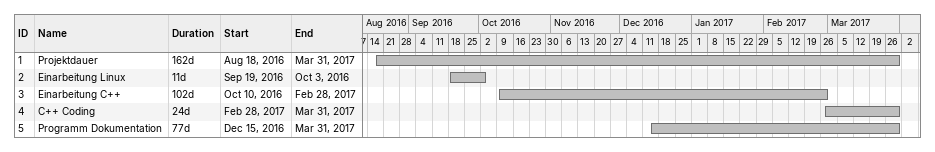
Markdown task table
| ID | Task | Duration | Start | Finish |
|---|---|---|---|---|
| 1 | Projektdauer | 162d | 2016-08-18 | 2017-03-31 |
| 2 | Einarbeitung Linux | 11d | 2016-09-19 | 2016-10-03 |
| 3 | Einarbeitung C++ | 102d | 2016-10-10 | 2017-02-28 |
| 4 | C++ Coding | 24d | 2017-02-28 | 2017-03-31 |
| 5 | Programm Dokumentation | 77d | 2016-12-15 | 2017-03-31 |
